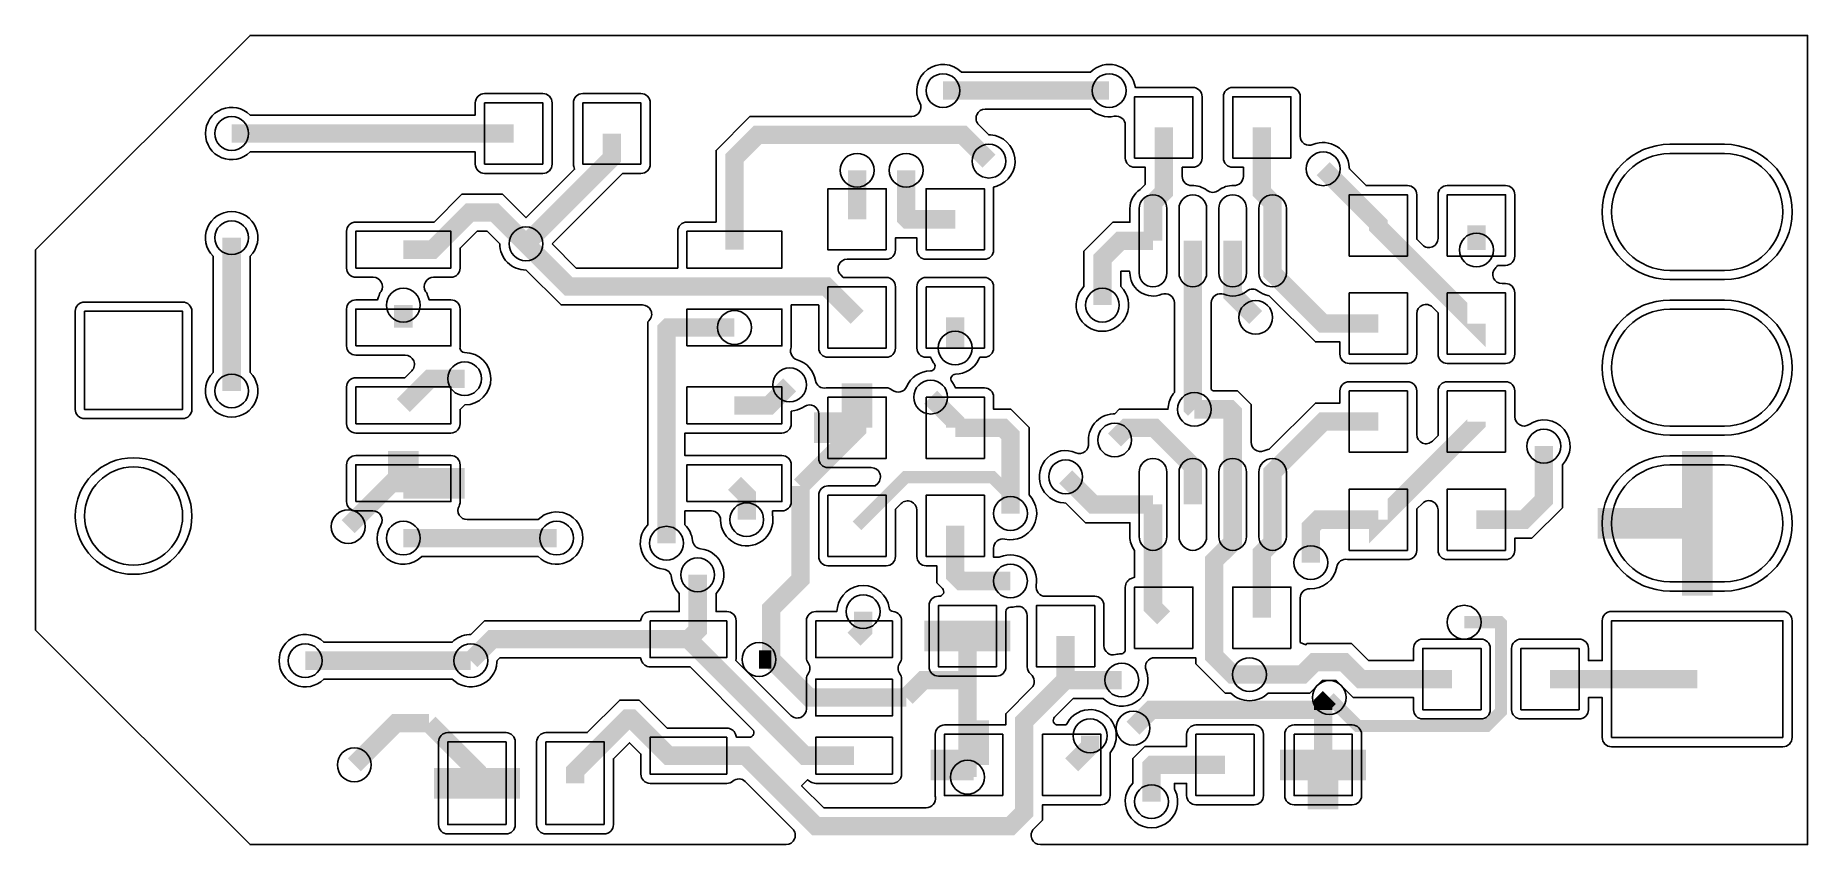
# Model space of a CAD drawing. Extents: x -149.5 to -120.6, y 24.7 to 37.9.
import ezdxf

# ---------------------------------------------------------------- set-up
doc = ezdxf.new("R2010")
doc.units = 0
doc.layers.add('ETCH_TOP', color=80, linetype='CONTINUOUS')

msp = doc.modelspace()

# ---------------------------------------------------------------- linework, layer by layer
at = {"layer": 'ETCH_TOP'}
for points in [[(-129.8944, 32.1012), (-130.2971, 32.1012, 0.021296), (-130.3238, 32.1259), (-130.3238, 33.5378, -0.532907), (-130.1171, 33.6767, 0.269546), (-129.7426, 33.7291, -0.345681), (-129.5574, 33.7291, 0.116871), (-129.3999, 33.6563), (-129.3778, 33.6518), (-128.6248, 32.8988), (-128.2262, 32.8988), (-128.2262, 32.7, 0.414214), (-128.075, 32.5488), (-127.125, 32.5488, 0.414214), (-126.9738, 32.7), (-126.9738, 33.3608, -0.668086), (-126.7177, 33.4668), (-126.6262, 33.3752), (-126.6262, 32.7, 0.414214), (-126.475, 32.5488), (-125.525, 32.5488, 0.414214), (-125.3738, 32.7), (-125.3738, 33.7, 0.414214), (-125.525, 33.8512), (-125.5828, 33.8512, -0.659754), (-125.6912, 34.1048, 0.033569), (-125.6545, 34.1488), (-125.525, 34.1488, 0.414214), (-125.3738, 34.3), (-125.3738, 35.3, 0.414214), (-125.525, 35.4512), (-126.475, 35.4512, 0.414214), (-126.6262, 35.3), (-126.6262, 34.5892, -0.668086), (-126.8823, 34.4832), (-126.9738, 34.5748), (-126.9738, 35.3, 0.414214), (-127.125, 35.4512), (-127.8002, 35.4512), (-128.0719, 35.7228), (-128.0736, 35.7512, 0.516647), (-128.6656, 36.1188, -0.536285), (-128.8738, 36.257), (-128.8738, 36.9, 0.414214), (-129.025, 37.0512), (-129.975, 37.0512, 0.414214), (-130.1262, 36.9), (-130.1262, 35.9, 0.414214), (-129.975, 35.7488), (-129.8012, 35.7488), (-129.8012, 35.6006, -0.42746), (-129.958, 35.4508, 0.179644), (-130.2074, 35.3709, -0.345681), (-130.3926, 35.3709, 0.179644), (-130.642, 35.4508, -0.42746), (-130.7988, 35.6006), (-130.7988, 35.7488), (-130.625, 35.7488, 0.414214), (-130.4738, 35.9), (-130.4738, 36.9, 0.414214), (-130.625, 37.0512), (-131.5621, 37.0512), (-131.5767, 37.1074, 0.580847), (-132.2931, 37.3012), (-134.3971, 37.3012, 0.863616), (-135.0769, 36.7988, -0.566241), (-135.2092, 36.5782), (-137.8478, 36.5782), (-138.4012, 36.0248), (-138.4012, 34.8562), (-138.875, 34.8562, 0.414214), (-139.0262, 34.705), (-139.0262, 34.1052), (-140.6792, 34.1052), (-141.0717, 34.4977, 0.002685), (-141.0717, 34.5023), (-139.9252, 35.6488), (-139.625, 35.6488, 0.414214), (-139.4738, 35.8), (-139.4738, 36.8, 0.414214), (-139.625, 36.9512), (-140.575, 36.9512, 0.414214), (-140.7262, 36.8), (-140.7262, 35.8, 0.06825), (-140.7206, 35.7593), (-140.7088, 35.7171), (-141.4977, 34.9283, 0.002685), (-141.5023, 34.9283), (-141.8851, 35.3111), (-142.5449, 35.3111), (-142.9998, 34.8562), (-144.275, 34.8562, 0.414214), (-144.4262, 34.705), (-144.4262, 34.105, 0.414214), (-144.275, 33.9538), (-143.9907, 33.9538, -0.587337), (-143.8632, 33.7249, 0.056992), (-143.9046, 33.6371), (-143.9219, 33.5862), (-144.275, 33.5862, 0.414214), (-144.4262, 33.435), (-144.4262, 32.835, 0.414214), (-144.275, 32.6838), (-143.4692, 32.6838, -0.668086), (-143.3632, 32.4277), (-143.4748, 32.3162), (-144.275, 32.3162, 0.414214), (-144.4262, 32.165), (-144.4262, 31.565, 0.414214), (-144.275, 31.4138), (-142.725, 31.4138, 0.414214), (-142.5738, 31.565), (-142.5738, 31.7978), (-142.499, 31.8728, 1), (-142.501, 32.7272), (-142.5012, 32.7272, -0.414206), (-142.5762, 32.8022), (-142.5754, 32.8131, 0.036355), (-142.5738, 32.835), (-142.5738, 33.435, 0.414214), (-142.725, 33.5862), (-143.0781, 33.5862), (-143.0954, 33.6371, 0.056992), (-143.1368, 33.7249, -0.587337), (-143.0093, 33.9538), (-142.725, 33.9538, 0.414214), (-142.5738, 34.105), (-142.5738, 34.4302), (-142.2953, 34.7087), (-142.1347, 34.7087), (-141.9283, 34.5024, 0.4175), (-141.4976, 34.0717), (-140.9288, 33.5028), (-139.6, 33.5028, -0.668086), (-139.494, 33.2467), (-139.5105, 33.2303), (-139.5105, 29.9186, 0.629093), (-139.2574, 29.1912, -0.352791), (-139.125, 29.0574, 0.173374), (-139.0012, 28.7978), (-139.0012, 28.5012), (-139.475, 28.5012, 0.316698), (-139.6173, 28.4009), (-139.6351, 28.3512), (-142.1748, 28.3512), (-142.3978, 28.1281), (-142.4262, 28.1264, 0.183736), (-142.7029, 28.0012), (-144.7971, 28.0012, 2.423854), (-144.7971, 27.3988), (-142.7029, 27.3988, 0.647189), (-141.9736, 27.6738), (-141.9719, 27.7022), (-141.9252, 27.7488), (-139.6351, 27.7488), (-139.6173, 27.6991, 0.316698), (-139.475, 27.5988), (-138.8248, 27.5988), (-137.8052, 26.5792, -0.667885), (-137.8582, 26.4512), (-138.0649, 26.4512), (-138.0827, 26.5009, 0.316698), (-138.225, 26.6012), (-139.2002, 26.6012), (-139.655, 27.056), (-139.97, 27.056), (-140.4998, 26.5262), (-141.175, 26.5262, 0.414214), (-141.3262, 26.375), (-141.3262, 25.025, 0.414214), (-141.175, 24.8738), (-140.225, 24.8738, 0.414214), (-140.0738, 25.025), (-140.0738, 26.1002), (-139.8125, 26.3615), (-139.6262, 26.1752), (-139.6262, 25.85, 0.41402), (-139.475, 25.6988), (-138.225, 25.6988, 0.178698), (-138.1268, 25.7352, -0.391672), (-137.9232, 25.7272), (-137.1521, 24.9562, -0.668086), (-137.2581, 24.7001), (-146, 24.7001), (-149.4999, 28.2), (-149.4999, 34.4), (-146, 37.8999), (-120.6001, 37.8999), (-120.6001, 24.7001), (-133.1119, 24.7001, -0.668086), (-133.2179, 24.9562), (-133.0748, 25.0992), (-133.0748, 25.3488), (-132.125, 25.3488, 0.414214), (-131.9738, 25.5), (-131.9738, 26.1991, 1.093184), (-132.6699, 26.6887), (-132.6916, 26.6512), (-132.8261, 26.6512, -0.667885), (-132.8791, 26.7792), (-132.5752, 27.0831), (-132.0872, 27.0831, 0.816869), (-131.3877, 27.5431, -0.530461), (-131.2485, 27.7488), (-130.5772, 27.7488), (-130.5772, 27.6505), (-130.0985, 27.1718), (-130.0029, 27.1718, 0.415863), (-129.3971, 27.1718), (-128.7183, 27.1718), (-128.5143, 27.3758), (-128.2857, 27.3758), (-128.0087, 27.0988), (-127.0262, 27.0988), (-127.0262, 26.9, 0.414214), (-126.875, 26.7488), (-125.925, 26.7488, 0.414214), (-125.7738, 26.9), (-125.7738, 27.9, 0.414214), (-125.925, 28.0512), (-126.875, 28.0512, 0.414214), (-127.0262, 27.9), (-127.0262, 27.7012), (-127.7591, 27.7012), (-128.0361, 27.9782), (-128.7639, 27.9782), (-128.7812, 27.9608), (-128.8738, 27.9992), (-128.8738, 28.7233, -0.426393), (-128.7176, 28.8732, 0.377846), (-128.2787, 29.229, -0.419859), (-128.103, 29.3514, 0.046263), (-128.0752, 29.3488), (-127.125, 29.3488, 0.414214), (-126.9738, 29.5), (-126.9738, 30.1752), (-126.8823, 30.2668, -0.668086), (-126.6262, 30.1608), (-126.6262, 29.5, 0.414214), (-126.475, 29.3488), (-125.525, 29.3488, 0.414214), (-125.3738, 29.5), (-125.3738, 29.6988), (-125.0954, 29.6988), (-124.5988, 30.1954), (-124.5988, 30.8971, 0.910498), (-125.1397, 31.5536, -0.601443), (-125.3738, 31.6778), (-125.3738, 32.1, 0.414214), (-125.525, 32.2512), (-126.475, 32.2512, 0.414214), (-126.6262, 32.1), (-126.6262, 31.3748), (-126.7177, 31.2832, -0.668086), (-126.9738, 31.3892), (-126.9738, 32.1, 0.414214), (-127.125, 32.2512), (-128.075, 32.2512, 0.414214), (-128.2262, 32.1), (-128.2262, 31.9012), (-128.6248, 31.9012), (-129.3778, 31.1482), (-129.3999, 31.1437, 0.046771), (-129.4671, 31.1233, -0.532907), (-129.6738, 31.2622), (-129.6738, 31.8806)], [(-141.225, 35.6488), (-142.175, 35.6488, -0.414214), (-142.3262, 35.8), (-142.3262, 35.9988), (-145.9971, 35.9988, -2.423854), (-145.9971, 36.6012), (-142.3262, 36.6012), (-142.3262, 36.8, -0.414214), (-142.175, 36.9512), (-141.225, 36.9512, -0.414214), (-141.0738, 36.8), (-141.0738, 35.8, -0.414214)], [(-131.8876, 27.7988, -0.487592), (-132.0738, 27.9444), (-132.0738, 28.6, 0.414214), (-132.225, 28.7512), (-133.0313, 28.7512, -0.465645), (-133.1791, 28.9269, 0.595945), (-133.7691, 29.3923), (-133.7833, 29.3862), (-133.8738, 29.3862), (-133.8738, 29.5367, -0.480127), (-133.6911, 29.6831, 0.751773), (-133.2968, 30.4029), (-133.2968, 31.5026), (-133.5954, 31.8012), (-133.8738, 31.8012), (-133.8738, 32, 0.414214), (-134.025, 32.1512), (-134.4978, 32.1512), (-134.5186, 32.1924, 0.041897), (-134.556, 32.2533, -0.612215), (-134.4963, 32.3728, 0.28078), (-134.1186, 32.6076), (-134.0978, 32.6488), (-134.025, 32.6488, 0.414214), (-133.8738, 32.8), (-133.8738, 33.8, 0.414214), (-134.025, 33.9512), (-134.975, 33.9512, 0.414214), (-135.1262, 33.8), (-135.1262, 32.8, 0.414214), (-134.975, 32.6488), (-134.9022, 32.6488), (-134.8814, 32.6076, 0.041897), (-134.844, 32.5467, -0.612215), (-134.9037, 32.4272, 0.296663), (-135.292, 32.1697, -0.504277), (-135.527, 32.1151, 0.178327), (-135.625, 32.1512), (-136.575, 32.1512, 0.046594), (-136.603, 32.1486, -0.419859), (-136.7787, 32.271, 0.285995), (-137.078, 32.6094, -0.409933), (-137.1795, 32.7939, 0.068934), (-137.1738, 32.835), (-137.1738, 33.5028), (-136.7288, 33.5028), (-136.7262, 33.5002), (-136.7262, 32.8, 0.414214), (-136.575, 32.6488), (-135.625, 32.6488, 0.414214), (-135.4738, 32.8), (-135.4738, 33.8, 0.414214), (-135.625, 33.9512), (-136.3252, 33.9512), (-136.3668, 33.9927, -0.668327), (-136.2607, 34.2488), (-135.625, 34.2488, 0.414214), (-135.4738, 34.4), (-135.4738, 34.5988), (-135.1262, 34.5988), (-135.1262, 34.4, 0.414214), (-134.975, 34.2488), (-134.025, 34.2488, 0.414214), (-133.8738, 34.4), (-133.8738, 35.4261), (-133.8214, 35.4426, 0.831468), (-133.9238, 36.2764), (-133.9522, 36.2781), (-134.1168, 36.4427, -0.668327), (-134.0107, 36.6988), (-132.2931, 36.6988, 0.251902), (-131.9058, 36.5812, -0.47361), (-131.7262, 36.4342), (-131.7262, 35.9, 0.414214), (-131.575, 35.7488), (-131.4012, 35.7488), (-131.4012, 35.4687), (-131.4781, 35.3917), (-131.4842, 35.3876, 0.25037), (-131.6512, 35.075), (-131.6512, 34.8512), (-131.9296, 34.8512), (-132.4012, 34.3796), (-132.4012, 33.8029, 2.423854), (-131.7988, 33.8029), (-131.7988, 34.0536), (-131.6562, 34.0536), (-131.6492, 33.9863, 0.500151), (-131.1329, 33.6767, -0.532907), (-130.9262, 33.5378), (-130.9262, 32.0759, 0.138325), (-131.0223, 31.8648), (-131.032, 31.8012), (-131.8248, 31.8012), (-131.8978, 31.7281), (-131.9262, 31.7264, 0.431604), (-132.3241, 31.2487, -0.577633), (-132.532, 31.0928, 1.187899), (-132.7262, 30.2736), (-132.6978, 30.2719), (-132.3748, 29.9488), (-131.6512, 29.9488), (-131.6512, 29.725, 0.162004), (-131.5762, 29.4996), (-131.5762, 29.0602), (-131.6259, 29.0424, 0.316826), (-131.7262, 28.9), (-131.7262, 27.9, 0.015224), (-131.7259, 27.8908, -0.4224), (-131.7983, 27.8113, 0.052916)], [(-122.8445, 36.1237), (-121.9555, 36.1237, -1), (-121.9555, 33.9163), (-122.8445, 33.9163, -1)], [(-122.8445, 35.9725), (-121.9555, 35.9725, -1), (-121.9555, 34.0675), (-122.8445, 34.0675, -1)], [(-131.05, 35.075), (-131.05, 34.025, -1), (-131.5, 34.025), (-131.5, 35.075, -1)], [(-130.4, 35.075), (-130.4, 34.025, -1), (-130.85, 34.025), (-130.85, 35.075, -1)], [(-129.75, 35.075), (-129.75, 34.025, -1), (-130.2, 34.025), (-130.2, 35.075, -1)], [(-129.1, 35.075), (-129.1, 34.025, -1), (-129.55, 34.025), (-129.55, 35.075, -1)], [(-145.9988, 34.2971), (-145.9988, 32.4029, -2.423854), (-146.6012, 32.4029), (-146.6012, 34.2971, -2.423854)], [(-148.8512, 31.8), (-148.8512, 33.4, -0.414214), (-148.7, 33.5512), (-147.1, 33.5512, -0.414214), (-146.9488, 33.4), (-146.9488, 31.8, -0.414214), (-147.1, 31.6488), (-148.7, 31.6488, -0.414214)], [(-122.8445, 33.5837), (-121.9555, 33.5837, -1), (-121.9555, 31.3763), (-122.8445, 31.3763, -1)], [(-122.8445, 33.4325), (-121.9555, 33.4325, -1), (-121.9555, 31.5275), (-122.8445, 31.5275, -1)], [(-136.6452, 25.3012), (-137.0047, 25.6607), (-136.9086, 25.7568), (-136.8576, 25.7235, 0.145571), (-136.775, 25.6988), (-135.525, 25.6988, 0.41402), (-135.3738, 25.85), (-135.3738, 27.4, 0.156181), (-135.402, 27.4878, -0.320516), (-135.402, 27.6622, 0.156181), (-135.3738, 27.75), (-135.3738, 28.35, 0.386415), (-135.5106, 28.5005, -0.343922), (-135.5776, 28.5639, 0.859287), (-136.4223, 28.5648), (-136.432, 28.5012), (-136.775, 28.5012, 0.41402), (-136.9262, 28.35), (-136.9262, 27.75, 0.156181), (-136.898, 27.6622, -0.320516), (-136.898, 27.4878, 0.156181), (-136.9262, 27.4), (-136.9262, 26.9142, -0.667972), (-137.1822, 26.8082), (-138.0772, 27.7031), (-138.0744, 27.7377, 0.02037), (-138.0738, 27.75), (-138.0738, 28.35, 0.41402), (-138.225, 28.5012), (-138.3988, 28.5012), (-138.3988, 28.7978, 0.629093), (-138.6519, 29.5252, -0.352791), (-138.7843, 29.659, 0.173374), (-138.9081, 29.9186), (-138.9081, 30.1438), (-138.4772, 30.1438, -0.411153), (-138.3272, 29.9954, 1.065066), (-137.4768, 30.0585), (-137.4775, 30.0636), (-137.4775, 30.1438), (-137.325, 30.1438, 0.414214), (-137.1738, 30.295), (-137.1738, 30.895, 0.414214), (-137.325, 31.0462), (-138.9081, 31.0462), (-138.9081, 31.4138), (-137.325, 31.4138, 0.414214), (-137.1738, 31.565), (-137.1738, 31.7692), (-137.1139, 31.7816, 0.09851), (-136.9603, 31.8464, -0.601443), (-136.7262, 31.7222), (-136.7262, 31, 0.414214), (-136.575, 30.8488), (-135.8686, 30.8488, -0.668356), (-135.7625, 30.5927), (-135.8041, 30.5512), (-136.575, 30.5512, 0.414214), (-136.7262, 30.4), (-136.7262, 29.4, 0.414214), (-136.575, 29.2488), (-135.625, 29.2488, 0.414214), (-135.4738, 29.4), (-135.4738, 30.1709), (-135.3823, 30.2625, -0.668356), (-135.1262, 30.1564), (-135.1262, 29.4, 0.414214), (-134.975, 29.2488), (-134.8012, 29.2488), (-134.8012, 28.9704), (-134.71, 28.8792, -0.667885), (-134.763, 28.7512), (-134.775, 28.7512, 0.414214), (-134.9262, 28.6), (-134.9262, 27.6, 0.414214), (-134.775, 27.4488), (-133.825, 27.4488, 0.414214), (-133.6738, 27.6), (-133.6738, 28.4978, -0.413449), (-133.599, 28.5728, 0.053486), (-133.5084, 28.5827, -0.479167), (-133.3262, 28.4362), (-133.3262, 27.6, 0.231273), (-133.2679, 27.4807, -0.450964), (-133.254, 27.2563), (-133.6772, 26.8331), (-133.6772, 26.6512), (-134.675, 26.6512, 0.414214), (-134.8262, 26.5), (-134.8262, 25.5, 0.040749), (-134.8242, 25.4755, -0.462691), (-134.9722, 25.3012)], [(-146.9488, 30.06, 1), (-148.8512, 30.06, 1)], [(-142.5738, 30.895), (-142.5738, 30.2948, -0.124725), (-142.5921, 30.2228, 0.56884), (-142.4603, 30.0012), (-141.3029, 30.0012, -2.423854), (-141.3029, 29.3988), (-143.1971, 29.3988, -0.882842), (-143.8677, 29.9175, 0.580655), (-143.9968, 30.1438), (-144.275, 30.1438, -0.414214), (-144.4262, 30.295), (-144.4262, 30.895, -0.414214), (-144.275, 31.0462), (-142.725, 31.0462, -0.414214)], [(-131.05, 30.775), (-131.05, 29.725, -1), (-131.5, 29.725), (-131.5, 30.775, -1)], [(-130.4, 30.775), (-130.4, 29.725, -1), (-130.85, 29.725), (-130.85, 30.775, -1)], [(-129.75, 30.775), (-129.75, 29.725, -1), (-130.2, 29.725), (-130.2, 30.775, -1)], [(-129.1, 30.775), (-129.1, 29.725, -1), (-129.55, 29.725), (-129.55, 30.775, -1)], [(-122.8445, 31.0437), (-121.9555, 31.0437, -1), (-121.9555, 28.8363), (-122.8445, 28.8363, -1)], [(-122.8445, 30.8925), (-121.9555, 30.8925, -1), (-121.9555, 28.9875), (-122.8445, 28.9875, -1)], [(-121.003, 26.2963), (-123.797, 26.2963, -0.414214), (-123.9482, 26.4475), (-123.9482, 27.0988), (-124.1738, 27.0988), (-124.1738, 26.9, -0.414214), (-124.325, 26.7488), (-125.275, 26.7488, -0.414214), (-125.4262, 26.9), (-125.4262, 27.9, -0.414214), (-125.275, 28.0512), (-124.325, 28.0512, -0.414214), (-124.1738, 27.9), (-124.1738, 27.7012), (-123.9482, 27.7012), (-123.9482, 28.3525, -0.414214), (-123.797, 28.5037), (-121.003, 28.5037, -0.414214), (-120.8518, 28.3525), (-120.8518, 26.4475, -0.414214)], [(-130.575, 26.6512), (-129.625, 26.6512, -0.414214), (-129.4738, 26.5), (-129.4738, 25.5, -0.414214), (-129.625, 25.3488), (-130.575, 25.3488, -0.414214), (-130.7262, 25.5), (-130.7262, 25.6988), (-130.9254, 25.6988), (-130.9254, 25.6062), (-130.9176, 25.5904, -1.954882), (-131.6012, 25.7029), (-131.6012, 26.1056), (-131.4056, 26.3012), (-130.7262, 26.3012), (-130.7262, 26.5, -0.414214)], [(-129.1262, 25.5), (-129.1262, 26.5, -0.414214), (-128.975, 26.6512), (-128.025, 26.6512, -0.414214), (-127.8738, 26.5), (-127.8738, 25.5, -0.414214), (-128.025, 25.3488), (-128.975, 25.3488, -0.414214)], [(-142.9262, 25.025), (-142.9262, 26.375, -0.414214), (-142.775, 26.5262), (-141.825, 26.5262, -0.414214), (-141.6738, 26.375), (-141.6738, 25.025, -0.414214), (-141.825, 24.8738), (-142.775, 24.8738, -0.414214)]]:
    msp.add_lwpolyline(points, format="xyb", close=True, dxfattribs=at)
for points, const_width in [([(-131.9902, 37), (-134.7, 37)], 0.3), ([(-146.3, 36.3), (-141.7, 36.3)], 0.3), ([(-140.1, 36.3), (-140.1, 35.9), (-141.5, 34.5)], 0.3), ([(-133.95, 35.85), (-134.377, 36.277), (-137.723, 36.277), (-138.1, 35.9), (-138.1, 34.405)], 0.3), ([(-131.1, 36.4), (-131.1, 35.3439), (-131.275, 35.1689), (-131.275, 34.55)], 0.3), ([(-129.5, 36.4), (-129.5, 35.3439), (-129.325, 35.1689), (-129.325, 34.55)], 0.3), ([(-136.1, 34.9), (-136.1, 35.7)], 0.3), ([(-135.3, 35.7), (-135.3, 34.9202), (-135.2798, 34.9), (-134.5, 34.9)], 0.3), ([(-127.6, 34.8), (-127.6, 34.825), (-128.5, 35.725)], 0.3), ([(-143.5, 34.405), (-143.025, 34.405), (-142.4201, 35.0099), (-142.0099, 35.0099), (-141.5, 34.5)], 0.3), ([(-146.3, 34.6), (-146.3, 32.1)], 0.3), ([(-132.1, 33.5), (-132.1, 34.2548), (-131.8048, 34.55), (-131.275, 34.55)], 0.3), ([(-130.625, 34.55), (-130.625, 31.825), (-130.6, 31.8)], 0.3), ([(-129.975, 34.55), (-129.975, 33.675), (-129.6, 33.3)], 0.3), ([(-129.325, 34.55), (-129.325, 34.025), (-128.5, 33.2), (-127.6, 33.2)], 0.3), ([(-127.6, 34.8), (-127.6, 34.775), (-126, 33.175), (-126, 33.2)], 0.3), ([(-126, 34.8), (-126, 34.4)], 0.3), ([(-141.5, 34.5), (-140.804, 33.804), (-136.604, 33.804), (-136.1, 33.3)], 0.3), ([(-143.5, 33.135), (-143.5, 33.5)], 0.3), ([(-138.1, 33.135), (-139.1798, 33.135), (-139.2093, 33.1055), (-139.2093, 29.6157)], 0.3), ([(-134.5, 33.3), (-134.5, 32.8)], 0.3), ([(-142.5, 32.3), (-143.065, 32.3), (-143.5, 31.865)], 0.3), ([(-136.1, 31.5), (-136.1, 32.2262)], 0.5), ([(-138.1, 31.865), (-137.535, 31.865), (-137.2, 32.2)], 0.3), ([(-134.5, 31.5), (-134.5, 31.6), (-134.9, 32)], 0.3), ([(-130.6, 31.8), (-130.0192, 31.8), (-129.975, 31.7558), (-129.975, 30.25)], 0.3), ([(-137.024, 30.551), (-136.1, 31.475), (-136.1, 31.5)], 0.3), ([(-136.8012, 31.5), (-136.1, 31.5)], 0.5), ([(-134.5, 31.5), (-133.7202, 31.5), (-133.598, 31.3778), (-133.598, 30.1)], 0.3), ([(-131.9, 31.3), (-131.7, 31.5), (-131.2561, 31.5), (-130.625, 30.8689), (-130.625, 30.25)], 0.3), ([(-127.6, 31.6), (-128.5, 31.6), (-129.325, 30.775), (-129.325, 30.25)], 0.3), ([(-126, 31.6), (-126, 31.575), (-127.6, 29.975), (-127.6, 30)], 0.3), ([(-143.5, 30.595), (-143.5, 31.1212)], 0.5), ([(-124.9, 31.2), (-124.9, 30.3202), (-125.2202, 30), (-126, 30)], 0.3), ([(-122.4, 29.94), (-122.4, 31.1187)], 0.5), ([(-143.5, 30.595), (-143.6917, 30.595), (-144.4, 29.8867)], 0.3), ([(-143.5, 30.595), (-142.4988, 30.595)], 0.5), ([(-137.9, 30), (-137.9, 30.395), (-138.1, 30.595)], 0.3), ([(-137.5, 27.72), (-137.5, 28.5499), (-137.024, 29.0259), (-137.024, 30.551)], 0.3), ([(-133.598, 30.1), (-133.598, 30.3987), (-133.8943, 30.695), (-135.305, 30.695), (-136.1, 29.9)], 0.2), ([(-131.275, 30.25), (-132.25, 30.25), (-132.7, 30.7)], 0.3), ([(-131.275, 30.25), (-131.275, 28.575), (-131.1, 28.4)], 0.3), ([(-129.7, 27.473), (-129.9737, 27.473), (-130.276, 27.7753), (-130.276, 29.3301), (-129.975, 29.6311), (-129.975, 30.25)], 0.3), ([(-129.5, 28.4), (-129.5, 29.4561), (-129.325, 29.6311), (-129.325, 30.25)], 0.3), ([(-128.7, 29.3), (-128.7, 29.8808), (-128.5808, 30), (-127.6, 30)], 0.3), ([(-124.0232, 29.94), (-122.4, 29.94)], 0.5), ([(-122.4, 28.7613), (-122.4, 29.94)], 0.5), ([(-141, 29.7), (-143.5, 29.7)], 0.3), ([(-133.6, 29), (-134.4048, 29), (-134.5, 29.0952), (-134.5, 29.9)], 0.3), ([(-138.85, 28.05), (-138.7, 28.2), (-138.7, 29.1007)], 0.3), ([(-136.15, 28.05), (-136, 28.2), (-136, 28.5)], 0.3), ([(-135.0012, 28.1), (-134.3, 28.1)], 0.5), ([(-134.3, 28.1), (-133.5988, 28.1)], 0.5), ([(-126.2, 28.327), (-125.6192, 28.327), (-125.6, 28.3078), (-125.6, 26.87), (-125.836, 26.634), (-127.934, 26.634), (-128.4, 27.1)], 0.2), ([(-138.85, 28.05), (-142.05, 28.05), (-142.4, 27.7)], 0.3), ([(-136.15, 26.15), (-136.95, 26.15), (-138.85, 28.05)], 0.3), ([(-134.3, 27.3843), (-134.3, 28.1)], 0.3), ([(-132.7, 28.1), (-132.7, 27.3843)], 0.3), ([(-145.1, 27.7), (-142.4, 27.7)], 0.3), ([(-137.7, 27.72), (-137.5, 27.72)], 0.3), ([(-137.5, 27.72), (-136.88, 27.1), (-136.15, 27.1)], 0.3), ([(-126.4, 27.4), (-127.8839, 27.4), (-128.1609, 27.677), (-128.6391, 27.677), (-128.8431, 27.473), (-129.7, 27.473)], 0.3), ([(-132.7, 27.3843), (-133.376, 26.7083), (-133.376, 25.224), (-133.6, 25), (-136.77, 25), (-137.92, 26.15), (-138.85, 26.15)], 0.3), ([(-135.3, 27.1), (-135.0157, 27.3843), (-134.3, 27.3843)], 0.3), ([(-134.3, 25.8), (-134.3, 27.3843)], 0.3), ([(-132.7, 27.3843), (-131.7843, 27.3843)], 0.3), ([(-122.4, 27.4), (-124.8, 27.4)], 0.3), ([(-136.15, 27.1), (-135.3, 27.1)], 0.3), ([(-128.5, 26.896), (-128.5, 27), (-128.4, 27.1)], 0.3), ([(-140.7, 25.7), (-140.7, 25.9), (-139.8452, 26.7548), (-139.7798, 26.7548), (-139.175, 26.15), (-138.85, 26.15)], 0.3), ([(-134.2, 26), (-134.2, 26.7262)], 0.5), ([(-128.5, 26.896), (-131.304, 26.896), (-131.6, 26.6)], 0.3), ([(-128.5, 26), (-128.5, 26.896)], 0.3), ([(-143.0799, 26.6799), (-143.6201, 26.6799), (-144.3, 26)], 0.3), ([(-142.3, 25.7), (-142.3, 25.9), (-143.0799, 26.6799)], 0.3), ([(-132.6, 26), (-132.3, 26.3), (-132.3, 26.475)], 0.3), ([(-134.9012, 26), (-134.2, 26)], 0.5), ([(-131.3, 25.4), (-131.3, 25.9808), (-131.2808, 26), (-130.1, 26)], 0.3), ([(-129.2012, 26), (-128.5, 26)], 0.5), ([(-128.5, 26), (-127.7988, 26)], 0.5), ([(-128.5, 25.2738), (-128.5, 26)], 0.5), ([(-143.0012, 25.7), (-142.3, 25.7)], 0.5), ([(-142.3, 25.7), (-141.5988, 25.7)], 0.5)]:
    msp.add_lwpolyline(points, dxfattribs=dict(at, const_width=const_width))
for points in [[(-141.225, 35.8), (-142.175, 35.8), (-142.175, 36.8), (-141.225, 36.8)], [(-139.625, 35.8), (-140.575, 35.8), (-140.575, 36.8), (-139.625, 36.8)], [(-130.625, 35.9), (-131.575, 35.9), (-131.575, 36.9), (-130.625, 36.9)], [(-129.025, 35.9), (-129.975, 35.9), (-129.975, 36.9), (-129.025, 36.9)], [(-135.625, 34.4), (-136.575, 34.4), (-136.575, 35.4), (-135.625, 35.4)], [(-134.025, 34.4), (-134.975, 34.4), (-134.975, 35.4), (-134.025, 35.4)], [(-127.125, 34.3), (-128.075, 34.3), (-128.075, 35.3), (-127.125, 35.3)], [(-125.525, 34.3), (-126.475, 34.3), (-126.475, 35.3), (-125.525, 35.3)], [(-144.275, 34.105), (-144.275, 34.705), (-142.725, 34.705), (-142.725, 34.105)], [(-138.875, 34.105), (-138.875, 34.705), (-137.325, 34.705), (-137.325, 34.105)], [(-136.575, 33.8), (-135.625, 33.8), (-135.625, 32.8), (-136.575, 32.8)], [(-134.975, 33.8), (-134.025, 33.8), (-134.025, 32.8), (-134.975, 32.8)], [(-127.125, 32.7), (-128.075, 32.7), (-128.075, 33.7), (-127.125, 33.7)], [(-125.525, 32.7), (-126.475, 32.7), (-126.475, 33.7), (-125.525, 33.7)], [(-148.7, 33.4), (-147.1, 33.4), (-147.1, 31.8), (-148.7, 31.8)], [(-144.275, 32.835), (-144.275, 33.435), (-142.725, 33.435), (-142.725, 32.835)], [(-138.875, 32.835), (-138.875, 33.435), (-137.325, 33.435), (-137.325, 32.835)], [(-144.275, 31.565), (-144.275, 32.165), (-142.725, 32.165), (-142.725, 31.565)], [(-138.875, 31.565), (-138.875, 32.165), (-137.325, 32.165), (-137.325, 31.565)], [(-127.125, 31.1), (-128.075, 31.1), (-128.075, 32.1), (-127.125, 32.1)], [(-125.525, 31.1), (-126.475, 31.1), (-126.475, 32.1), (-125.525, 32.1)], [(-136.575, 32), (-135.625, 32), (-135.625, 31), (-136.575, 31)], [(-134.975, 32), (-134.025, 32), (-134.025, 31), (-134.975, 31)], [(-144.275, 30.295), (-144.275, 30.895), (-142.725, 30.895), (-142.725, 30.295)], [(-138.875, 30.295), (-138.875, 30.895), (-137.325, 30.895), (-137.325, 30.295)], [(-135.625, 29.4), (-136.575, 29.4), (-136.575, 30.4), (-135.625, 30.4)], [(-134.025, 29.4), (-134.975, 29.4), (-134.975, 30.4), (-134.025, 30.4)], [(-127.125, 29.5), (-128.075, 29.5), (-128.075, 30.5), (-127.125, 30.5)], [(-125.525, 29.5), (-126.475, 29.5), (-126.475, 30.5), (-125.525, 30.5)], [(-130.625, 27.9), (-131.575, 27.9), (-131.575, 28.9), (-130.625, 28.9)], [(-129.025, 27.9), (-129.975, 27.9), (-129.975, 28.9), (-129.025, 28.9)], [(-138.2251, 28.3499), (-138.2251, 27.7501), (-139.475, 27.7501), (-139.475, 28.3499)], [(-135.525, 28.3499), (-135.525, 27.7501), (-136.7749, 27.7501), (-136.7749, 28.3499)], [(-133.825, 27.6), (-134.775, 27.6), (-134.775, 28.6), (-133.825, 28.6)], [(-132.225, 27.6), (-133.175, 27.6), (-133.175, 28.6), (-132.225, 28.6)], [(-121.003, 26.4475), (-123.797, 26.4475), (-123.797, 28.3525), (-121.003, 28.3525)], [(-125.925, 26.9), (-126.875, 26.9), (-126.875, 27.9), (-125.925, 27.9)], [(-124.325, 26.9), (-125.275, 26.9), (-125.275, 27.9), (-124.325, 27.9)], [(-135.525, 27.4), (-135.525, 26.8), (-136.7749, 26.8), (-136.7749, 27.4)], [(-141.825, 25.025), (-142.775, 25.025), (-142.775, 26.375), (-141.825, 26.375)], [(-140.225, 25.025), (-141.175, 25.025), (-141.175, 26.375), (-140.225, 26.375)], [(-138.2251, 26.45), (-138.2251, 25.85), (-139.475, 25.85), (-139.475, 26.45)], [(-135.525, 26.45), (-135.525, 25.85), (-136.7749, 25.85), (-136.7749, 26.45)], [(-133.725, 25.5), (-134.675, 25.5), (-134.675, 26.5), (-133.725, 26.5)], [(-132.125, 25.5), (-133.075, 25.5), (-133.075, 26.5), (-132.125, 26.5)], [(-130.575, 26.5), (-129.625, 26.5), (-129.625, 25.5), (-130.575, 25.5)], [(-128.975, 26.5), (-128.025, 26.5), (-128.025, 25.5), (-128.975, 25.5)]]:
    msp.add_lwpolyline(points, close=True, dxfattribs=at)
for centre, radius in [((-134.7, 37), 0.276), ((-131.9902, 37), 0.276), ((-146.3, 36.3), 0.276), ((-133.95, 35.85), 0.276), ((-136.1, 35.7), 0.276), ((-135.3, 35.7), 0.276), ((-128.5, 35.725), 0.276), ((-146.3, 34.6), 0.276), ((-141.5, 34.5), 0.276), ((-126, 34.4), 0.276), ((-143.5, 33.5), 0.276), ((-132.1, 33.5), 0.276), ((-129.6, 33.3), 0.276), ((-138.1, 33.135), 0.276), ((-134.5, 32.8), 0.276), ((-146.3, 32.1), 0.276), ((-142.5, 32.3), 0.276), ((-137.2, 32.2), 0.276), ((-134.9, 32), 0.276), ((-130.6, 31.8), 0.276), ((-131.9, 31.3), 0.276), ((-124.9, 31.2), 0.276), ((-132.7, 30.7), 0.276), ((-147.9, 30.06), 0.8), ((-133.598, 30.1), 0.276), ((-144.4, 29.8867), 0.276), ((-137.9, 30), 0.276), ((-143.5, 29.7), 0.276), ((-141, 29.7), 0.276), ((-139.2093, 29.6157), 0.276), ((-128.7, 29.3), 0.276), ((-138.7, 29.1007), 0.276), ((-133.6, 29), 0.276), ((-136, 28.5), 0.276), ((-126.2, 28.327), 0.276), ((-145.1, 27.7), 0.276), ((-142.4, 27.7), 0.276), ((-137.7, 27.72), 0.276), ((-129.7, 27.473), 0.276), ((-131.7843, 27.3843), 0.276), ((-128.4, 27.1), 0.276), ((-132.3, 26.475), 0.276), ((-131.6, 26.6), 0.276), ((-144.3, 26), 0.276), ((-134.3, 25.8), 0.276), ((-131.3, 25.4), 0.276)]:
    msp.add_circle(centre, radius, dxfattribs=at)

doc.saveas('drawing.dxf')
